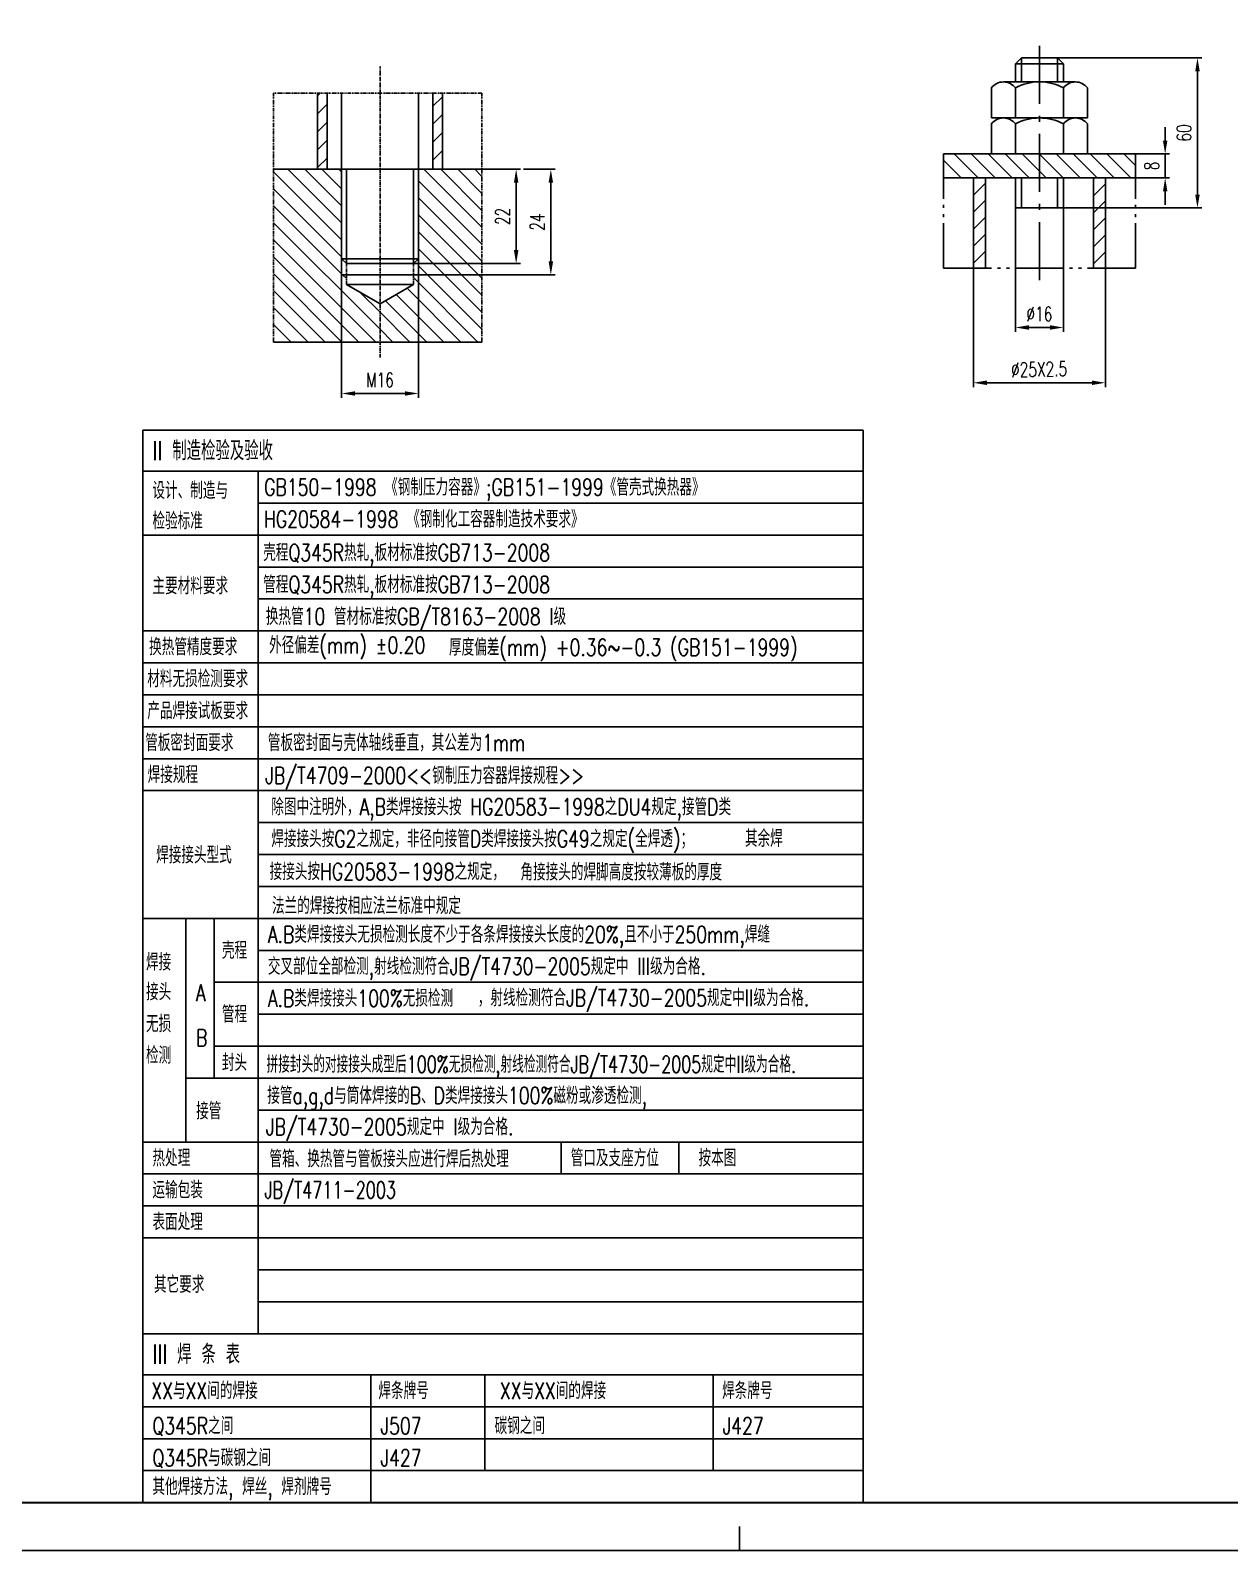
# Model space of a CAD drawing. Extents: x 13635 to 24147, y 6397 to 13822.
# Drawn here: x 17045 to 20167, y 6397 to 10353 of the extents above; entities that cross this region are included whole.
import ezdxf
from ezdxf.enums import TextEntityAlignment as Align

# ---------------------------------------------------------------- set-up
doc = ezdxf.new("R2010")
doc.units = 0
doc.header["$LTSCALE"] = 8
doc.linetypes.add('CENTER', pattern=[2, 1.25, -0.25, 0.25, -0.25])
doc.linetypes.add('PHANTOM', pattern=[2.5, 1.25, -0.25, 0.25, -0.25, 0.25, -0.25])
for name, color, linetype in [('1', 1, 'Continuous'), ('2', 7, 'CENTER'), ('cen', 2, 'CENTER'), ('hgjy', 7, 'Continuous'), ('K1', 4, 'Continuous'), ('tank', 1, 'Continuous')]:
    doc.layers.add(name, color=color, linetype=linetype)
doc.styles.add('hzfs', font='simplex.shx', dxfattribs={"width": 0.7, "bigfont": 'hzfs.shx'})
doc.styles.get("Standard").update_dxf_attribs({"font": 'txt', "width": 0.7, "bigfont": 'hztxt.shx'})
doc.dimstyles.new('ISO-25', dxfattribs={"dimtxt": 2.5, "dimasz": 2.5, "dimexe": 1.25, "dimexo": 0.625, "dimtad": 1, "dimtxsty": 'Standard', "dimcen": 2.5, "dimadec": 0, "dimazin": 0, "dimtfac": 1, "dimtmove": 0, "dimatfit": 3, "dimfxl": 1, "dimarcsym": 0})

# ---------------------------------------------------------------- blocks, each defined once
blk = doc.blocks.new('*D158')
at = {"color": 4, "lineweight": -2}
for p, q in [((17855.1, 9716.3), (17855.1, 9396.5)), ((18055.1, 9716.3), (18055.1, 9396.5)), ((17890.1, 9407.7), (18020.1, 9407.7))]:
    blk.add_line(p, q, dxfattribs=at)
at = {"color": 4}
for points in [[(17890.1, 9413.5), (17890.1, 9401.9), (17855.1, 9407.7)], [(18020.1, 9413.5), (18020.1, 9401.9), (18055.1, 9407.7)]]:
    blk.add_solid(points, dxfattribs=at)
at = {"layer": 'Defpoints', "color": 0}
for p in [(17855.1, 9716.3), (18055.1, 9716.3), (18055.1, 9407.7)]:
    blk.add_point(p, dxfattribs=at)
at = {"color": 7, "insert": (17955.1, 9442.7), "char_height": 37.5, "attachment_point": 5, "style": 'hzfs'}
blk.add_mtext('M16', dxfattribs=at)
blk = doc.blocks.new('*D159')
at = {"color": 4, "lineweight": -2}
for p, q in [((18220.1, 9991.3), (18320.7, 9991.3)), ((18309.4, 9780.7), (18309.4, 9956.3)), ((18042.6, 9745.7), (18320.7, 9745.7))]:
    blk.add_line(p, q, dxfattribs=at)
at = {"color": 4}
for points in [[(18303.6, 9956.3), (18315.3, 9956.3), (18309.4, 9991.3)], [(18303.6, 9780.7), (18315.3, 9780.7), (18309.4, 9745.7)]]:
    blk.add_solid(points, dxfattribs=at)
at = {"layer": 'Defpoints', "color": 0}
for p in [(18220.1, 9991.3), (18309.4, 9991.3), (18042.6, 9745.7)]:
    blk.add_point(p, dxfattribs=at)
at = {"color": 7, "insert": (18274.4, 9868.5), "char_height": 37.5, "attachment_point": 5, "rotation": 90, "style": 'hzfs'}
blk.add_mtext('22', dxfattribs=at)
blk = doc.blocks.new('*D160')
at = {"color": 4, "lineweight": -2}
for p, q in [((18328.2, 9991.3), (18410.9, 9991.3)), ((18399.7, 9751.3), (18399.7, 9956.3)), ((18055.1, 9716.3), (18410.9, 9716.3))]:
    blk.add_line(p, q, dxfattribs=at)
at = {"color": 4}
for points in [[(18393.9, 9956.3), (18405.5, 9956.3), (18399.7, 9991.3)], [(18393.9, 9751.3), (18405.5, 9751.3), (18399.7, 9716.3)]]:
    blk.add_solid(points, dxfattribs=at)
at = {"layer": 'Defpoints', "color": 0}
for p in [(18328.2, 9991.3), (18399.7, 9991.3), (18055.1, 9716.3)]:
    blk.add_point(p, dxfattribs=at)
at = {"color": 7, "insert": (18364.7, 9853.8), "char_height": 37.5, "attachment_point": 5, "rotation": 90, "style": 'hzfs'}
blk.add_mtext('24', dxfattribs=at)
blk = doc.blocks.new('*X110')
at = {"color": 0}
for p, q in [((1631.3, 570.7), (1844.6, 783.9)), ((1631.3, 606), (1809.2, 783.9)), ((1631.3, 641.4), (1773.9, 783.9)), ((1631.3, 676.7), (1738.5, 783.9)), ((1631.3, 712.1), (1703.2, 783.9)), ((1631.3, 747.4), (1667.8, 783.9)), ((1631.3, 782.8), (1632.4, 783.9)), ((1658.1, 562.1), (1879.9, 783.9)), ((1773.5, 642.1), (1915.3, 783.9)), ((1808.9, 642.1), (1950.6, 783.9)), ((1844.2, 642.1), (1986, 783.9)), ((1879.6, 642.1), (1991.3, 753.9)), ((1914.9, 642.1), (1991.3, 718.5)), ((1950.3, 642.1), (1991.3, 683.2)), ((1763.5, 632.1), (1771.3, 640)), ((1985.6, 642.1), (1991.3, 647.8)), ((1693.5, 562.1), (1734.7, 603.3)), ((1631.3, 500), (1693.5, 562.1)), ((1631.3, 535.3), (1658.1, 562.1)), ((1631.3, 464.6), (1717.5, 550.8)), ((1631.3, 429.2), (1730.4, 528.3)), ((1631.3, 393.9), (1743.4, 505.9)), ((1631.3, 358.5), (1764.9, 492.1)), ((1658.2, 350.1), (1790.3, 482.1)), ((1693.6, 350.1), (1825.6, 482.1)), ((1729, 350.1), (1861, 482.1)), ((1764.3, 350.1), (1896.3, 482.1)), ((1799.7, 350.1), (1931.7, 482.1)), ((1835, 350.1), (1967.1, 482.1)), ((1870.4, 350.1), (1991.3, 471)), ((1905.7, 350.1), (1991.3, 435.7)), ((1941.1, 350.1), (1991.3, 400.3)), ((1976.4, 350.1), (1991.3, 365))]:
    blk.add_line(p, q, dxfattribs=at)
blk = doc.blocks.new('*D184')
at = {"color": 4, "lineweight": -2}
for p, q in [((19718.6, 10281), (20094.4, 10281)), ((20083.1, 9925.4), (20083.1, 10246)), ((19734.2, 9890.4), (20094.4, 9890.4))]:
    blk.add_line(p, q, dxfattribs=at)
at = {"color": 4}
for points in [[(20077.3, 10246), (20089, 10246), (20083.1, 10281)], [(20077.3, 9925.4), (20089, 9925.4), (20083.1, 9890.4)]]:
    blk.add_solid(points, dxfattribs=at)
at = {"layer": 'Defpoints', "color": 0}
for p in [(19718.6, 10281), (20083.1, 10281), (19734.2, 9890.4)]:
    blk.add_point(p, dxfattribs=at)
at = {"color": 7, "insert": (20048.1, 10085.7), "char_height": 37.5, "attachment_point": 5, "rotation": 90, "style": 'hzfs'}
blk.add_mtext('60', dxfattribs=at)
blk = doc.blocks.new('*D185')
at = {"color": 4, "lineweight": -2}
for p, q in [((19999, 10066), (19999, 10101)), ((19921.7, 10031), (20010.3, 10031)), ((19999, 9968.5), (19999, 10031)), ((19921.7, 9968.5), (20010.3, 9968.5)), ((19999, 9933.5), (19999, 9898.5))]:
    blk.add_line(p, q, dxfattribs=at)
at = {"color": 4}
for points in [[(19993.2, 10066), (20004.9, 10066), (19999, 10031)], [(19993.2, 9933.5), (20004.9, 9933.5), (19999, 9968.5)]]:
    blk.add_solid(points, dxfattribs=at)
at = {"layer": 'Defpoints', "color": 0}
for p in [(19921.7, 10031), (19999, 10031), (19921.7, 9968.5)]:
    blk.add_point(p, dxfattribs=at)
at = {"color": 7, "insert": (19964, 9999.8), "char_height": 37.5, "attachment_point": 5, "rotation": 90, "style": 'hzfs'}
blk.add_mtext('8', dxfattribs=at)
blk = doc.blocks.new('*D186')
at = {"color": 4, "lineweight": -2}
for p, q in [((19609.2, 9734.1), (19609.2, 9568.2)), ((19734.2, 9734.1), (19734.2, 9568.2)), ((19699.2, 9579.4), (19644.2, 9579.4))]:
    blk.add_line(p, q, dxfattribs=at)
at = {"color": 4}
for points in [[(19644.2, 9585.3), (19644.2, 9573.6), (19609.2, 9579.4)], [(19699.2, 9585.3), (19699.2, 9573.6), (19734.2, 9579.4)]]:
    blk.add_solid(points, dxfattribs=at)
at = {"layer": 'Defpoints', "color": 0}
for p in [(19609.2, 9734.1), (19734.2, 9734.1), (19609.2, 9579.4)]:
    blk.add_point(p, dxfattribs=at)
at = {"color": 7, "insert": (19671.7, 9614.4), "char_height": 37.5, "attachment_point": 5, "style": 'hzfs'}
blk.add_mtext('%%C16', dxfattribs=at)

msp = doc.modelspace()

# ---------------------------------------------------------------- hatches: boundary and pattern name
h = msp.add_hatch()
h.set_pattern_fill('ANSI31', color=256, scale=10.416667, angle=180, style=0)
h.set_pattern_definition([(225, (14452.44, 5906.89), (23.38608, -23.38608), [])])
h.paths.add_polyline_path([(17792.58383, 10189.36719), (17792.58383, 9991.31642), (17817.58383, 9991.31642), (17817.58383, 10189.36719)])
h.paths.add_polyline_path([(18092.58383, 10189.36719), (18092.58383, 9991.31642), (18117.58383, 9991.31642), (18117.58383, 10189.36719)])

# ---------------------------------------------------------------- linework, layer by layer
at = {"linetype": 'CENTER'}
msp.add_line((17955.08383, 9501.08276), (17955.08383, 10258.21157), dxfattribs=at)
at = {"linetype": 'PHANTOM'}
msp.add_line((18220.12844, 10189.36719), (17677.84627, 10189.36719), dxfattribs=at)
at = {"color": 1, "linetype": 'Continuous'}
for p, q in [((17792.58383, 9991.31642), (17792.58383, 10189.36719)), ((17817.58383, 9991.31642), (17817.58383, 10189.36719)), ((17855.08383, 9758.18618), (17855.08383, 10189.36719)), ((18055.08383, 9758.18618), (18055.08383, 10189.36719)), ((18092.58383, 9991.31642), (18092.58383, 10189.36719)), ((18117.58383, 9991.31642), (18117.58383, 10189.36719)), ((18220.12844, 9991.31642), (17677.84627, 9991.31642)), ((18055.08383, 9758.18618), (17855.08383, 9758.18618)), ((18042.58383, 9745.68618), (17867.58383, 9745.68618)), ((18055.08383, 9716.31642), (17855.08383, 9716.31642)), ((18042.58383, 9691.31642), (17867.58383, 9691.31642)), ((18220.12844, 9541.31642), (17677.84627, 9541.31642))]:
    msp.add_line(p, q, dxfattribs=at)
at = {"linetype": 'Continuous'}
for p, q in [((17867.58383, 9745.68618), (17867.58383, 9991.31642)), ((18042.58383, 9745.68618), (18042.58383, 9991.31642)), ((17855.08383, 9716.31642), (17855.08383, 9758.18618)), ((18055.08383, 9716.31642), (18055.08383, 9758.18618))]:
    msp.add_line(p, q, dxfattribs=at)
at = {"color": 1}
for p, q in [((17855.08383, 9758.18618), (17867.58383, 9745.68618)), ((18055.08383, 9758.18618), (18042.58383, 9745.68618)), ((17867.58383, 9691.31642), (17955.08383, 9640.79827)), ((18042.58383, 9691.31642), (17955.08383, 9640.79827))]:
    msp.add_line(p, q, dxfattribs=at)
at = {"color": 1, "linetype": 'CENTER'}
for p, q in [((17867.58383, 9691.31642), (17867.58383, 9745.68618)), ((18042.58383, 9691.31642), (18042.58383, 9745.68618))]:
    msp.add_line(p, q, dxfattribs=at)
at = {"color": 4}
for p, q in [((19499.84031, 9734.13697), (19499.84031, 9424.31645)), ((19843.5905, 9734.13697), (19843.5905, 9424.31645)), ((19534.84031, 9435.56645), (19808.5905, 9435.56645))]:
    msp.add_line(p, q, dxfattribs=at)
for p, q in [((17523.40324, 8041.68095), (17523.40324, 7626.05595)), ((18228.16148, 6854.18095), (18228.16148, 6604.80595)), ((18891.13427, 6396.68095), (18891.13427, 6459.18095)), ((13634.88427, 6396.68095), (24147.38427, 6396.68095))]:
    msp.add_line(p, q)
for points in [[(19534.84031, 9429.73311), (19534.84031, 9441.39978), (19499.84031, 9435.56645)], [(19808.5905, 9429.73311), (19808.5905, 9441.39978), (19843.5905, 9435.56645)]]:
    msp.add_solid(points, dxfattribs=at)
at = {"layer": '1', "color": 2}
for p, q in [((19671.7154, 10161.22075), (19671.7154, 10312.26216)), ((19624.8404, 10218.51216), (19624.8404, 10281.01178)), ((19718.5904, 10218.51216), (19718.5904, 10281.01178)), ((19671.7154, 9932.05395), (19671.7154, 10083.09537)), ((19671.7154, 9885.17895), (19671.7154, 9900.80357)), ((19671.7154, 9702.88716), (19671.7154, 9853.92857))]:
    msp.add_line(p, q, dxfattribs=at)
at = {"layer": '1', "color": 3}
for p, q in [((19421.7155, 9913.82466), (19421.7155, 10031.01216)), ((19921.71545, 9913.82466), (19921.71545, 10031.01216)), ((19421.7155, 9890.38716), (19421.7155, 9898.19947)), ((19921.71545, 9890.38716), (19921.71545, 9898.19947)), ((19421.7155, 9866.94966), (19421.7155, 9874.76197)), ((19421.7155, 9734.13697), (19421.7155, 9851.32447)), ((19921.71545, 9866.94966), (19921.71545, 9874.76197)), ((19921.71545, 9734.13697), (19921.71545, 9851.32447)), ((19546.71545, 9734.13697), (19421.7155, 9734.13697)), ((19570.15295, 9734.13697), (19562.3405, 9734.13697)), ((19593.59045, 9734.13697), (19585.778, 9734.13697)), ((19734.21545, 9734.13697), (19609.2155, 9734.13697)), ((19757.65295, 9734.13697), (19749.8405, 9734.13697)), ((19781.09045, 9734.13697), (19773.278, 9734.13697)), ((19921.71545, 9734.13697), (19796.7155, 9734.13697))]:
    msp.add_line(p, q, dxfattribs=at)
at = {"layer": '1'}
for p, q in [((19624.8404, 9890.38716), (19624.8404, 9968.51197)), ((19718.5904, 9890.38716), (19718.5904, 9968.51197))]:
    msp.add_line(p, q, dxfattribs=at)
at = {"layer": '1', "color": 7}
for p, q in [((17337.53648, 9205.43095), (19212.53648, 9205.43095)), ((17638.07085, 9205.43095), (17638.07085, 6961.05595)), ((17638.07085, 9122.30595), (19212.53648, 9122.30595)), ((17337.53648, 9039.18095), (19212.53648, 9039.18095)), ((17638.07085, 8956.05595), (19212.53648, 8956.05595)), ((17638.07085, 8872.93095), (19212.53648, 8872.93095)), ((17337.53648, 8789.80595), (19212.53648, 8789.80595)), ((17337.53648, 8706.68095), (19118.78648, 8706.68095)), ((17337.53648, 8706.68095), (19118.78648, 8706.68095)), ((17337.53648, 8706.68095), (19212.53648, 8706.68095)), ((17638.07085, 8706.68095), (19118.78648, 8706.68095)), ((17337.53648, 8623.55595), (19212.53648, 8623.55595)), ((17337.53648, 8540.43095), (19212.53648, 8540.43095)), ((17337.53648, 8457.30595), (19212.53648, 8457.30595)), ((17337.53648, 8374.18095), (19118.78648, 8374.18095)), ((17337.53648, 8374.18095), (19212.53648, 8374.18095)), ((17638.07085, 8291.05595), (19212.53648, 8291.05595)), ((17638.07085, 8207.93095), (19212.53648, 8207.93095)), ((17638.07085, 8124.80595), (19212.53648, 8124.80595)), ((17337.53648, 8041.68095), (19212.53648, 8041.68095)), ((17449.63011, 8041.68095), (17449.63011, 7459.80595)), ((17638.07085, 7958.55595), (19212.53648, 7958.55595)), ((17523.40324, 7875.43095), (19212.53648, 7875.43095)), ((17638.07085, 7792.30595), (19212.53648, 7792.30595)), ((17523.40324, 7709.18095), (19212.53648, 7709.18095)), ((17449.63011, 7626.05595), (19212.53648, 7626.05595)), ((17449.63011, 7626.05595), (19212.53648, 7626.05595)), ((17638.07085, 7542.93095), (19212.53648, 7542.93095)), ((17337.53648, 7459.80595), (19212.53648, 7459.80595)), ((18426.43145, 7459.80595), (18426.43145, 7376.68095)), ((18733.13324, 7459.80595), (18733.13324, 7376.68095)), ((17337.53648, 7376.68095), (19212.53648, 7376.68095)), ((17337.53648, 7293.55595), (19212.53648, 7293.55595)), ((17337.53648, 7210.43095), (19212.53648, 7210.43095)), ((17337.53648, 7210.43095), (19212.53648, 7210.43095)), ((17638.07085, 7127.30595), (19212.53648, 7127.30595)), ((17638.07085, 7044.18095), (19212.53648, 7044.18095)), ((17337.53648, 6854.18095), (19212.53648, 6854.18095)), ((17931.28648, 6854.18095), (17931.28648, 6521.68095)), ((18821.91148, 6854.18095), (18821.91148, 6604.80595)), ((17337.53648, 6771.05595), (19212.53648, 6771.05595)), ((17337.53648, 6687.93095), (19212.53648, 6687.93095)), ((17337.53648, 6604.80595), (19118.78648, 6604.80595)), ((17337.53648, 6604.80595), (19212.53648, 6604.80595)), ((17337.53648, 6521.68095), (19118.78648, 6521.68095))]:
    msp.add_line(p, q, dxfattribs=at)
at = {"layer": '2'}
msp.add_line((19609.2155, 9734.13697), (19609.2155, 9968.51197), dxfattribs=at)
at = {"layer": 'cen', "linetype": 'PHANTOM'}
for p, q in [((17677.84627, 9541.31642), (17677.84627, 10189.36719)), ((18220.12844, 9541.31642), (18220.12844, 10189.36719))]:
    msp.add_line(p, q, dxfattribs=at)
at = {"layer": 'hgjy'}
for p, q in [((19421.7155, 10014.86741), (19468.08467, 9968.51197)), ((19512.28518, 9968.51197), (19449.76668, 10031.01216)), ((19493.96748, 10031.01216), (19556.48598, 9968.51197)), ((19600.68679, 9968.51197), (19538.16814, 10031.01216)), ((19582.36894, 10031.01216), (19644.88745, 9968.51197)), ((19689.0881, 9968.51197), (19626.5696, 10031.01216)), ((19670.7704, 10031.01216), (19733.28891, 9968.51197)), ((19777.48956, 9968.51197), (19714.97106, 10031.01216)), ((19759.17187, 10031.01216), (19821.69037, 9968.51197)), ((19865.89103, 9968.51197), (19803.37252, 10031.01216)), ((19847.57333, 10031.01216), (19910.09183, 9968.51197)), ((19921.71545, 10001.07957), (19891.77398, 10031.01216)), ((19500.70376, 9968.51197), (19499.84031, 9967.64908)), ((19499.84031, 9923.46116), (19531.0904, 9954.70181)), ((19814.52908, 9968.51197), (19812.34054, 9966.32386)), ((19812.34054, 9922.1365), (19843.5905, 9953.37716)), ((19531.0904, 9910.51446), (19499.84031, 9879.2738)), ((19843.5905, 9909.1898), (19812.3404, 9877.94915)), ((19499.84031, 9835.08587), (19531.0904, 9866.32653)), ((19812.3404, 9833.76122), (19843.5905, 9865.00188)), ((19531.0904, 9822.13917), (19499.84031, 9790.89852)), ((19843.5905, 9820.81452), (19812.3404, 9789.57329)), ((19499.84031, 9746.71059), (19531.0904, 9777.95125)), ((19812.3404, 9745.38594), (19843.5905, 9776.62659))]:
    msp.add_line(p, q, dxfattribs=at)
at = {"layer": 'K1', "const_width": 5}
msp.add_lwpolyline([(24022.38427, 6521.68095), (24022.38427, 13696.68095), (13947.38427, 13696.68095), (13947.38427, 6521.68095)], close=True, dxfattribs=at)
at = {"layer": 'tank'}
for p, q in [((19609.2155, 10265.38716), (19624.8404, 10281.01178)), ((19734.21545, 10265.38716), (19609.2155, 10265.38716)), ((19609.2155, 10218.51216), (19609.2155, 10265.38716)), ((19718.5904, 10281.01178), (19624.8404, 10281.01178)), ((19734.21545, 10265.38716), (19718.5904, 10281.01178)), ((19734.21545, 10218.51216), (19734.21545, 10265.38716)), ((19765.4654, 10218.51216), (19577.9654, 10218.51216)), ((19546.71545, 10124.76216), (19546.71545, 10202.88697)), ((19609.2155, 10124.76216), (19609.2155, 10202.88697)), ((19734.21545, 10124.76216), (19734.21545, 10202.88697)), ((19796.7155, 10124.76216), (19796.7155, 10202.88697)), ((19796.7155, 10124.76216), (19546.71545, 10124.76216)), ((19546.71545, 10031.01216), (19546.71545, 10109.13697)), ((19609.2155, 10031.01216), (19609.2155, 10109.13697)), ((19734.21545, 10031.01216), (19734.21545, 10109.13697)), ((19796.7155, 10031.01216), (19796.7155, 10109.13697)), ((19921.71545, 10031.01216), (19421.7155, 10031.01216)), ((19921.71545, 9968.51197), (19421.7155, 9968.51197)), ((19499.84031, 9968.51197), (19499.84031, 9734.13697)), ((19531.0904, 9734.13697), (19531.0904, 9968.51197)), ((19609.2155, 9734.13697), (19609.2155, 9968.51197)), ((19734.21545, 9734.13697), (19734.21545, 9968.51197)), ((19812.3404, 9968.51197), (19812.3404, 9734.13697)), ((19843.5905, 9734.13697), (19843.5905, 9968.51197)), ((19734.21545, 9890.38716), (19609.2155, 9890.38716)), ((17337.53648, 6521.68095), (17337.53648, 9312.30595)), ((17337.53648, 9312.30595), (19212.53648, 9312.30595)), ((19212.53648, 6521.68095), (19212.53648, 9312.30595)), ((17337.53648, 6961.05595), (19212.53648, 6961.05595)), ((19212.53648, 6521.68095), (17337.53648, 6521.68095))]:
    msp.add_line(p, q, dxfattribs=at)
at = {"layer": 'tank', "color": 2}
msp.add_line((19671.7154, 10114.34575), (19671.7154, 10129.97037), dxfattribs=at)
at = {"layer": 'tank'}
for centre, radius, start, end in [((19577.9654, 10179.44947), 39.0625, 36.86990356, 143.13010407), ((19671.7154, 10085.69947), 132.8125, 61.92752075, 118.07248688), ((19765.4654, 10179.44947), 39.0625, 36.86990356, 143.13010407), ((19577.9654, 10085.69947), 39.0625, 36.86990356, 143.13010407), ((19671.7154, 9991.94947), 132.8125, 61.92752075, 118.07248688), ((19765.4654, 10085.69947), 39.0625, 36.86990356, 143.13010407)]:
    msp.add_arc(centre, radius, start, end, dxfattribs=at)

# ---------------------------------------------------------------- block references
at = {"xscale": 1.25, "yscale": 1.25, "zscale": 1.25, "rotation": 90}
msp.add_blockref('*X110', (18657.74765, 7502.15831), dxfattribs=at)

# ---------------------------------------------------------------- texts
at = {"style": 'hzfs'}
for s, height, width, p in [('II 制造检验及验收', 50, 0.75, (17362.53648, 9258.86845)), ('设计、制造与', 43.75, 0.75, (17362.53648, 9155.07678)), ('GB150-1998 《钢制压力容器》;GB151-1999《管壳式换热器》', 43.75, 0.75, (17653.35828, 9163.86845)), ('检验标准', 43.75, 0.75, (17362.53648, 9075.95168)), (' HG20584-1998 《钢制化工容器制造技术要求》', 43.75, 0.75, (17630.45312, 9080.74345)), ('壳程Q345R热轧,板材标准按GB713-2008', 43.75, 0.75, (17650.86845, 8993.6424)), ('主要材料要求', 43.75, 0.75, (17362.53648, 8906.9085)), ('管程Q345R热轧,板材标准按GB713-2008', 43.75, 0.75, (17650.86845, 8910.5174)), ('换热管10 管材标准按GB/T8163-2008 I级', 43.75, 0.75, (17657.81168, 8827.26155)), ('外径偏差(mm) %%p0.20', 43.7472656, 0.75, (17666.03459, 8752.66667)), ('换热管精度要求', 43.747266, 0.75, (17353.905, 8748.34054)), ('厚度偏差(mm) +0.36~-0.3 (GB151-1999)', 43.7472656, 0.75, (18134.53145, 8747.20719)), ('材料无损检测要求', 43.75, 0.75, (17349.1185, 8665.11845)), ('产品焊接试板要求', 43.75, 0.75, (17349.1185, 8581.99345)), ('管板密封面要求', 43.75, 0.75, (17343.78648, 8498.86845)), ('管板密封面与壳体轴线垂直，其公差为1mm', 43.75, 0.75, (17663.07085, 8498.86845)), ('焊接规程', 43.75, 0.75, (17350.03648, 8415.74345)), ('JB/T4709-2000<<钢制压力容器焊接规程>>', 43.75, 0.75, (17656.14565, 8413.55595)), ('除图中注明外，A,B类焊接接头按 HG20583-1998之DU4规定,接管D类', 43.75, 0.75, (17671.8487, 8332.01238)), ('焊接接头按G2之规定，非径向接管D类焊接接头按G49之规定(全焊透)；', 43.75, 0.75, (17671.8487, 8248.88738)), ('其余焊', 43.75, 0.75, (18904.97569, 8249.72)), ('焊接接头型式', 43.75, 0.75, (17372.12719, 8206.67884)), ('接接头按HG20583-1998之规定，', 43.75, 0.75, (17667.64413, 8163.45948)), ('角接接头的焊脚高度按较薄板的厚度', 43.75, 0.75, (18320.5663, 8162.22)), ('法兰的焊接按相应法兰标准中规定', 43.75, 0.75, (17673.72715, 8074.72)), ('A.B类焊接接头无损检测长度不少于各条焊接接头长度的20%,且不小于250mm,焊缝', 43.75, 0.75, (17663.07085, 8000.11845)), ('焊接', 43.75, 0.75, (17345.77304, 7927.91012)), ('壳程', 43.75, 0.75, (17543.37421, 7958.55595)), ('交叉部位全部检测,射线检测符合JB/T4730-2005规定中 III级为合格.', 43.75, 0.75, (17663.07085, 7916.99345)), ('接头', 43.75, 0.75, (17345.77304, 7850.42265)), ('A', 43.75, 0.75, (17476.17298, 7848.02879)), ('A.B类焊接接头100%无损检测', 43.75, 0.75, (17663.07085, 7833.86845)), ('，射线检测符合JB/T4730-2005规定中II级为合格.', 43.75, 0.75, (18209.52368, 7835.11506)), ('无损', 43.75, 0.75, (17345.77304, 7767.29765)), ('管程', 43.75, 0.75, (17543.37421, 7792.30595)), ('B', 43.75, 0.75, (17476.17298, 7730.78238)), ('检测', 43.75, 0.75, (17345.77304, 7685.62819)), ('封头', 43.75, 0.75, (17543.37421, 7666.40222)), ('拼接封头的对接接头成型后100%无损检测,射线检测符合JB/T4730-2005规定中II级为合格. ', 43.75, 0.695258, (17659.40593, 7661.99537)), ('接管a,g,d与筒体焊接的B、D类焊接接头100%磁粉或渗透检测,', 43.75, 0.75, (17661.54832, 7580.78729)), ('接管', 43.75, 0.75, (17476.17298, 7540.4412)), ('JB/T4730-2005规定中 I级为合格.', 43.75, 0.75, (17657.9039, 7499.50263)), ('热处理', 43.75, 0.75, (17362.53648, 7418.24345)), ('管箱、换热管与管板接头应进行焊后热处理', 43.75, 0.75, (17667.09842, 7416.05595)), ('管口及支座方位', 43.75, 0.75, (18451.43145, 7418.24345)), ('按本图', 43.75, 0.75, (18783.95454, 7418.24345)), ('运输包装', 43.75, 0.75, (17362.53648, 7335.11845)), ('JB/T4711-2003', 43.75, 0.7, (17654.00985, 7335.11845)), ('表面处理', 43.75, 0.75, (17362.53648, 7251.99345)), ('其它要求', 43.75, 0.75, (17366.52991, 7089.07037)), ('III 焊 条 表      ', 50, 0.75, (17362.53648, 6907.61845)), ('XX与XX间的焊接', 43.75, 0.75, (17359.85356, 6812.61845)), ('焊条牌号', 43.75, 0.75, (17950.69743, 6812.61845)), ('XX与XX间的焊接', 43.75, 0.75, (18267.23212, 6812.61845)), ('焊条牌号', 43.75, 0.75, (18845.56775, 6812.61845)), ('Q345R之间', 43.75, 0.75, (17362.53648, 6721.41695)), ('J507', 43.75, 0.75, (17956.28648, 6721.41695)), ('碳钢之间', 43.75, 0.75, (18253.16148, 6721.41695)), ('J427', 43.75, 0.75, (18846.91148, 6721.41695)), ('Q345R与碳钢之间', 43.75, 0.75, (17362.53648, 6638.29195)), ('J427', 43.75, 0.75, (17956.28648, 6638.29195)), ('其他焊接方法, 焊丝, 焊剂牌号', 43.75, 0.75, (17362.53648, 6563.24345))]:
    msp.add_text(s, height=height, dxfattribs=dict(at, width=width)).set_placement(p, align=Align.MIDDLE_LEFT)
at = {"color": 7, "insert": (19670.95188, 9470.55812), "char_height": 37.5, "attachment_point": 5, "rotation": 1.25, "style": 'hzfs'}
msp.add_mtext('\\A1;%%C25X2.5', dxfattribs=at)

# ---------------------------------------------------------------- dimensions: what is measured, and where the dimension line sits
for base, p1, p2, angle, text, picture, middle in [((20083.13009, 10281.01178), (19734.21545, 9890.38716), (19718.5904, 10281.01178), 90, '60', '*D184', (20048.13009, 10085.69947)), ((18309.43913, 9991.31642), (18042.58383, 9745.68618), (18220.12844, 9991.31642), 90, '22', '*D159', (18274.43913, 9868.5013)), ((18399.68389, 9991.31642), (18055.08383, 9716.31642), (18328.18913, 9991.31642), 90, '24', '*D160', (18364.68389, 9853.81642)), ((19609.2155, 9579.44254), (19734.21545, 9734.13697), (19609.2155, 9734.13697), 180, '%%C16', '*D186', (19671.71547, 9614.44254)), ((18055.08383, 9407.70265), (17855.08383, 9716.31642), (18055.08383, 9716.31642), 180, 'M16', '*D158', (17955.08383, 9442.70265))]:
    dim = msp.add_linear_dim(base=base, p1=p1, p2=p2, angle=angle, text=text, dimstyle='ISO-25', override={"dimtxt": 37.5, "dimasz": 35, "dimexe": 11.25, "dimexo": 0, "dimgap": 16.25, "dimtxsty": 'hzfs', "dimcen": 0, "dimclrd": 4, "dimclre": 4, "dimclrt": 7, "dimtfac": 0.7, "dimatfit": 2})
    dim.commit()
    dim.dimension.update_dxf_attribs({"geometry": picture, "text_midpoint": middle})
dim = msp.add_linear_dim(base=(19999.01876, 10031.01216), p1=(19921.71545, 9968.51197), p2=(19921.71545, 10031.01216), angle=90, text='8', dimstyle='ISO-25', override={"dimtxt": 37.5, "dimasz": 35, "dimexe": 11.25, "dimexo": 0, "dimgap": 16.25, "dimtxsty": 'hzfs', "dimcen": 0, "dimclrd": 4, "dimclre": 4, "dimclrt": 7, "dimtfac": 0.7, "dimatfit": 2})
dim.commit()
dim.dimension.update_dxf_attribs({"geometry": '*D185', "text_midpoint": (19999.01876, 9999.76206), "dimtype": 160})

doc.saveas('drawing.dxf')
